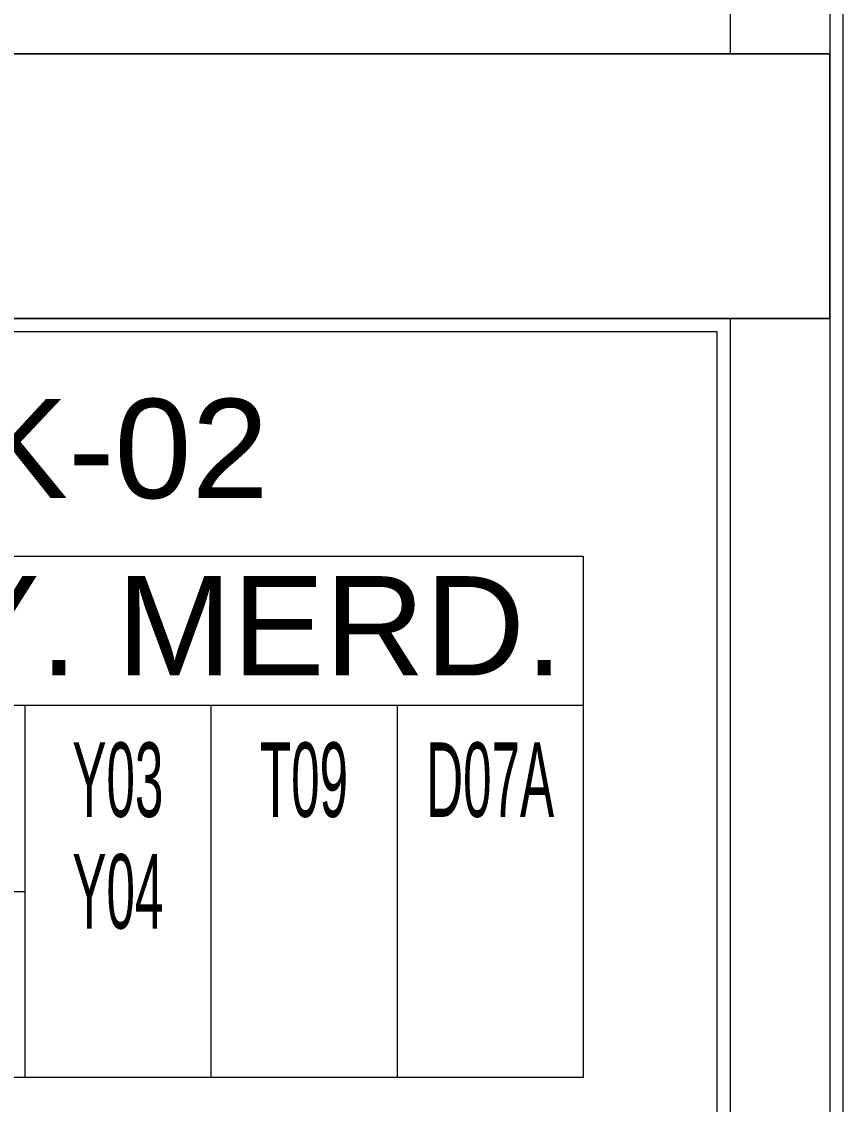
# Model space of a CAD drawing. Extents: x -2365 to 41970, y -230 to 8114.
# Drawn here: x 3278.7 to 3402.9, y 503.8 to 667.4 of the extents above; entities that cross this region are included whole.
import ezdxf
from ezdxf.enums import TextEntityAlignment as Align

# ---------------------------------------------------------------- set-up
doc = ezdxf.new("R2010")
doc.units = 0
doc.header["$LTSCALE"] = 25
doc.layers.get('0').update_dxf_attribs({"color": 9, "lineweight": 9})
for name, color, linetype, lineweight in [('00', 9, 'Continuous', 9), ('01', 9, 'Continuous', 9), ('14', 9, 'Continuous', 9), ('21_MAHAL', 9, 'Continuous', 9)]:
    doc.layers.add(name, color=color, linetype=linetype, lineweight=lineweight)
doc.styles.add('Arial', font='arial.ttf', dxfattribs={"height": 2.5})
doc.styles.add('MuuM_TEXT-STANDART', font='ARIALN.TTF')

# ---------------------------------------------------------------- blocks, each defined once
blk = doc.blocks.new('0_roomno2')
blk.add_lwpolyline([(19.375, -10.5), (0, -10.5), (0, 0), (19.375, 0)], close=True)
for points in [[(0, -3), (19.375, -3)], [(8.125, -3), (8.125, -10.5)], [(11.875, -3), (11.875, -10.5)], [(15.625, -3), (15.625, -10.5)], [(0, -6.75), (8.125, -6.75)]]:
    blk.add_lwpolyline(points)
at = {"style": 'MuuM_TEXT-STANDART', "width": 0.6}
blk.add_text('H:', height=1.5, dxfattribs=at).set_placement((0.35, -8.608), align=Align.MIDDLE_LEFT)
at = {"style": 'Arial'}
blk.add_attdef('ODANO', (0, 1.17), '', height=2, dxfattribs=at)
blk.add_attdef('MEKANADI', text='', height=2, dxfattribs=at).set_placement((0.35, -3), align=Align.BOTTOM_LEFT)
at = {"style": 'MuuM_TEXT-STANDART', "width": 0.6}
for tag, p in [('YER01', (10, -4.5)), ('TAVAN01', (13.75, -4.5)), ('DUVAR01', (17.5, -4.5)), ('YER02', (10, -6.75)), ('TAVAN02', (13.75, -6.75)), ('DUVAR02', (17.5, -6.75)), ('YER03', (10, -9)), ('TAVAN03', (13.75, -9)), ('DUVAR03', (17.5, -9))]:
    blk.add_attdef(tag, text='', height=1.5, dxfattribs=at).set_placement(p, align=Align.MIDDLE_CENTER)
for tag, p in [('M2', (0.35, -4.875)), ('TEMIZTAVANYUKSEKLIGI', (1.8, -8.608))]:
    blk.add_attdef(tag, text='', height=1.5, dxfattribs=at).set_placement(p, align=Align.MIDDLE_LEFT)

msp = doc.modelspace()

# ---------------------------------------------------------------- linework, layer by layer
at = {"layer": '00'}
msp.add_lwpolyline([(2800.84, 662.5), (2800.84, 757.5), (3395.84, 757.5), (3470.84, 757.5), (3470.84, 742.5), (3400.84, 742.5), (3400.84, 662.5), (3400.84, 492.5), (3385.84, 492.5), (3385.84, 622.5), (3400.84, 622.5), (3400.84, 662.5), (3385.84, 662.5), (3385.84, 742.5), (2940.84, 742.5), (2940.84, 742.5), (2815.84, 742.5), (2815.84, 662.5), (2800.84, 662.5)], dxfattribs=at)
at = {"layer": '01'}
for points in [[(3400.84, 312.5), (2800.84, 312.5), (2800.84, 662.5), (3400.84, 662.5), (3400.84, 622.5), (2850.84, 622.5), (2850.84, 352.5), (3400.84, 352.5)], [(3400.84, 662.5), (2800.84, 662.5), (2800.84, 312.5), (3400.84, 312.5), (3400.84, 352.5), (2850.84, 352.5), (2850.84, 622.5), (3400.84, 622.5)]]:
    msp.add_lwpolyline(points, close=True, dxfattribs=at)
at = {"layer": '14'}
msp.add_lwpolyline([(2800.84, 759.5), (2800.84, 759.5), (3472.84, 759.5), (3472.84, 740.5), (3402.84, 740.5), (3402.84, 490.5), (3383.84, 490.5), (3383.84, 620.5), (3383.84, 620.5), (3383.84, 620.5), (2852.84, 620.5), (2852.84, 354.5), (3383.84, 354.5), (3383.84, 354.5), (3383.84, 354.5), (3383.84, 384.5), (3402.84, 384.5), (3402.84, 334.5), (3472.84, 334.5), (3472.84, 316.5)], dxfattribs=at)

# ---------------------------------------------------------------- block references
at = {"layer": '21_MAHAL'}
ref = msp.add_blockref('0_roomno2', (3218.28, 586.59), dxfattribs=dict(at, xscale=7.5, yscale=7.5, zscale=7.5))
ref.add_attrib('ODANO', 'VW-ZK-02', (3218.28, 595.37), dxfattribs={"layer": '0', "height": 15, "style": 'Arial'})
ref.add_attrib('MEKANADI', 'M01 Y. MERD.', dxfattribs={"layer": '0', "height": 15, "style": 'Arial'}).set_placement((3220.9, 564.09), align=Align.BOTTOM_LEFT)
ref.add_attrib('M2', '##### m2', dxfattribs={"layer": '0', "height": 11.25, "style": 'MuuM_TEXT-STANDART', "width": 0.6}).set_placement((3220.9, 550.03), align=Align.MIDDLE_LEFT)
ref.add_attrib('TEMIZTAVANYUKSEKLIGI', '3.75 m', dxfattribs={"layer": '0', "height": 11.25, "style": 'MuuM_TEXT-STANDART', "width": 0.6}).set_placement((3231.78, 522.03), align=Align.MIDDLE_LEFT)
ref.add_attrib('YER01', 'Y03', dxfattribs={"layer": '0', "height": 11.25, "style": 'MuuM_TEXT-STANDART', "width": 0.6}).set_placement((3293.28, 552.84), align=Align.MIDDLE_CENTER)
ref.add_attrib('TAVAN01', 'T09', dxfattribs={"layer": '0', "height": 11.25, "style": 'MuuM_TEXT-STANDART', "width": 0.6}).set_placement((3321.4, 552.84), align=Align.MIDDLE_CENTER)
ref.add_attrib('DUVAR01', 'D07A', dxfattribs={"layer": '0', "height": 11.25, "style": 'MuuM_TEXT-STANDART', "width": 0.6}).set_placement((3349.53, 552.84), align=Align.MIDDLE_CENTER)
ref.add_attrib('YER02', 'Y04', dxfattribs={"layer": '0', "height": 11.25, "style": 'MuuM_TEXT-STANDART', "width": 0.6}).set_placement((3293.28, 535.97), align=Align.MIDDLE_CENTER)

doc.saveas('drawing.dxf')
